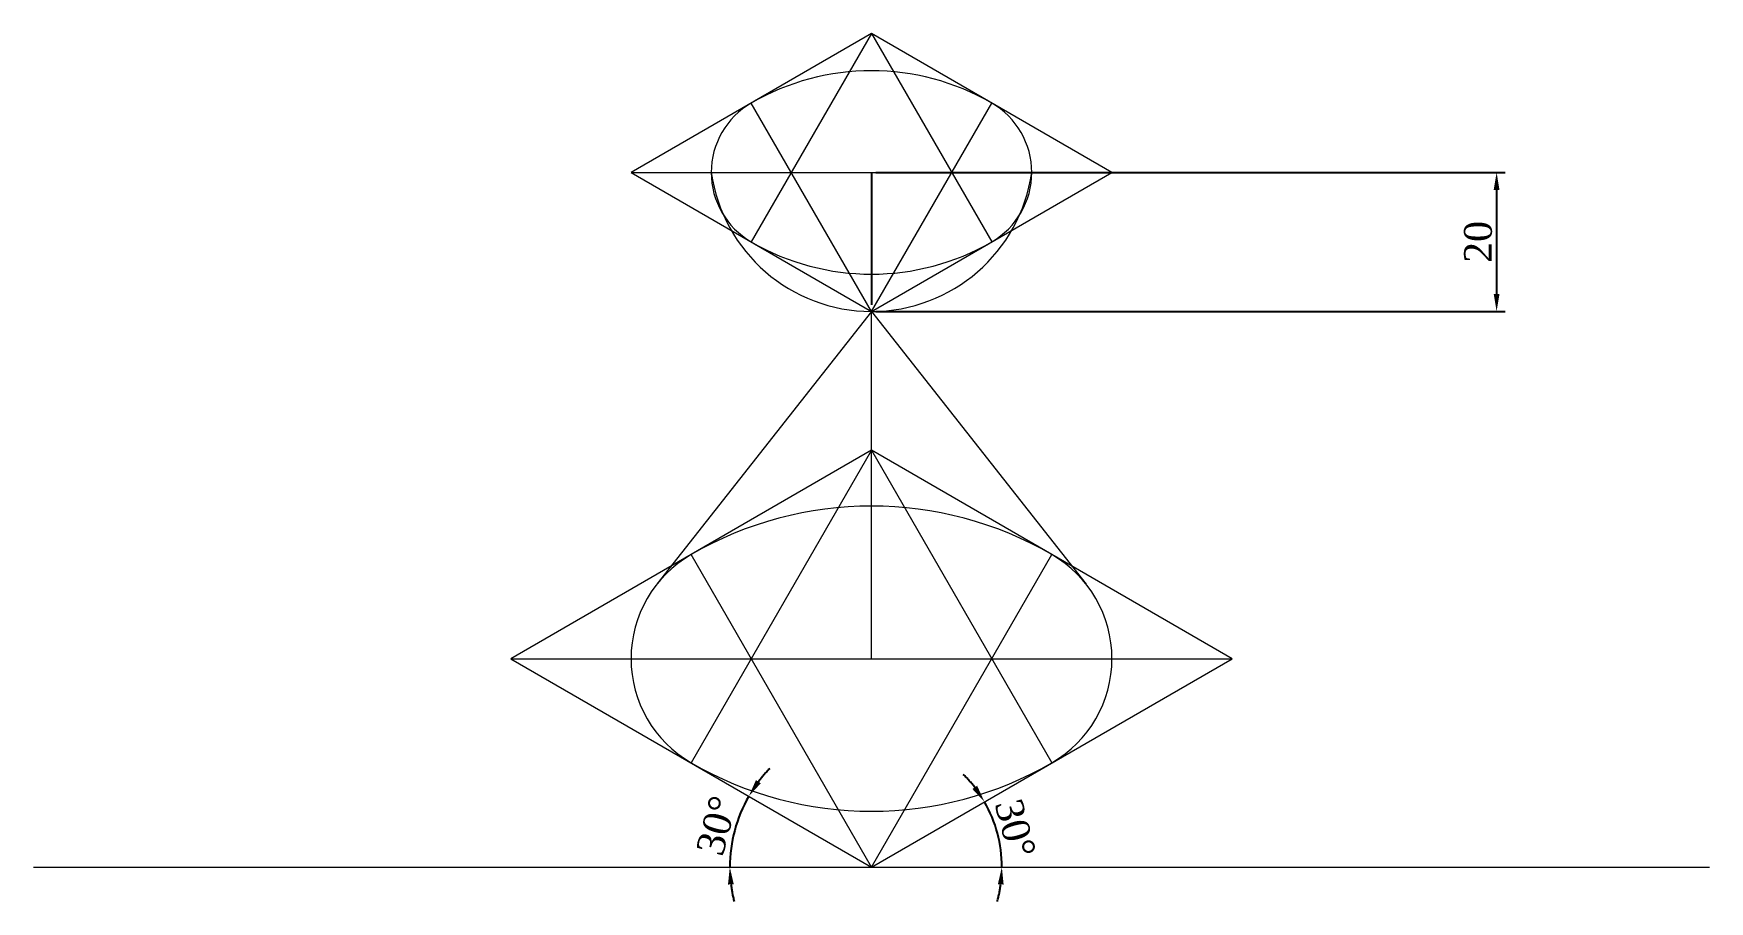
# Paper-space layout 'Layout9' of a CAD drawing. Header units: millimetres. Extents: x 20 to 262, y 57 to 182.
import ezdxf

# ---------------------------------------------------------------- set-up
doc = ezdxf.new("R2010")
doc.units = ezdxf.units.MM
doc.linetypes.add('CENTER2', pattern=[28.575, 19.05, -3.175, 3.175, -3.175])
doc.layers.add('center point', color=7, linetype='CENTER2')
doc.layers.add('PROJECTION LINE', color=250, linetype='Continuous', lineweight=5)
doc.styles.get("Standard").update_dxf_attribs({"font": 'times.ttf', "height": 4})
doc.dimstyles.new('ISO-25', dxfattribs={"dimtxt": 4, "dimasz": 2.5, "dimexe": 1.25, "dimexo": 0.625, "dimtad": 1, "dimtoh": 1, "dimtxsty": 'Standard', "dimcen": 2.5, "dimadec": 0, "dimazin": 0, "dimtfac": 1, "dimtmove": 0, "dimatfit": 3, "dimfxl": 1, "dimarcsym": 0})

# ---------------------------------------------------------------- blocks, each defined once
blk = doc.blocks.new('*D41')
at = {"layer": 'Defpoints', "color": 0, "transparency": 16777216}
for p in [(140.89, 161.62), (140.89, 141.62), (230.95, 141.62)]:
    blk.add_point(p, dxfattribs=at)
at = {"layer": 'PROJECTION LINE', "color": 0, "lineweight": -2, "transparency": 16777216}
for p, q in [((141.51, 161.62), (232.2, 161.62)), ((230.95, 159.12), (230.95, 144.12)), ((141.51, 141.62), (232.2, 141.62))]:
    blk.add_line(p, q, dxfattribs=at)
at = {"layer": 'PROJECTION LINE', "color": 0, "transparency": 16777216}
for points in [[(230.53, 159.12), (231.36, 159.12), (230.95, 161.62)], [(230.53, 144.12), (231.36, 144.12), (230.95, 141.62)]]:
    blk.add_solid(points, dxfattribs=at)
at = {"layer": 'PROJECTION LINE', "color": 0, "transparency": 16777216, "insert": (228.29, 151.62), "char_height": 4, "attachment_point": 5, "rotation": 90}
blk.add_mtext('20', dxfattribs=at)
blk = doc.blocks.new('*D46')
at = {"layer": 'center point', "color": 0, "lineweight": -2, "transparency": 16777216}
for start, end in [(37.6304, 45.2609), (0, 30), (344.7391, 352.3696)]:
    blk.add_arc((140.89, 61.62), 18.79, start, end, dxfattribs=at)
at = {"layer": 'center point', "color": 0, "transparency": 16777216}
for points in [[(156.11, 73.32), (155.42, 72.86), (157.16, 71.01)], [(159.09, 59.15), (159.92, 59.1), (159.67, 61.62)]]:
    blk.add_solid(points, dxfattribs=at)
at = {"layer": 'Defpoints', "color": 0, "transparency": 16777216}
for p in [(192.85, 91.62), (159.39, 64.88), (20.16, 61.62), (140.89, 61.62), (261.62, 61.62)]:
    blk.add_point(p, dxfattribs=at)
at = {"layer": 'center point', "color": 0, "transparency": 16777216, "insert": (161.6, 67.17), "char_height": 4, "attachment_point": 5, "rotation": 285}
blk.add_mtext('30°', dxfattribs=at)
blk = doc.blocks.new('*D47')
at = {"layer": 'center point', "color": 0, "lineweight": -2, "transparency": 16777216}
for start, end in [(135.9565, 142.9782), (150, 180), (187.0218, 194.0435)]:
    blk.add_arc((140.89, 61.62), 20.41, start, end, dxfattribs=at)
at = {"layer": 'center point', "color": 0, "transparency": 16777216}
for points in [[(124.94, 73.68), (124.24, 74.14), (123.21, 71.83)], [(120.21, 59.1), (121.04, 59.15), (120.47, 61.62)]]:
    blk.add_solid(points, dxfattribs=at)
at = {"layer": 'Defpoints', "color": 0, "transparency": 16777216}
for p in [(88.93, 91.62), (121.71, 68.6), (20.16, 61.62), (140.89, 61.62), (261.62, 61.62)]:
    blk.add_point(p, dxfattribs=at)
at = {"layer": 'center point', "color": 0, "transparency": 16777216, "insert": (118.6, 67.59), "char_height": 4, "attachment_point": 5, "rotation": 75}
blk.add_mtext('30°', dxfattribs=at)

psp = doc.layouts.new('Layout9')

# ---------------------------------------------------------------- linework, layer by layer
at = {"layer": 'center point'}
for p, q in [((140.887, 161.621), (140.887, 141.621)), ((230.948, 141.621), (230.948, 141.621))]:
    psp.add_line(p, q, dxfattribs=at)
at = {"layer": 'PROJECTION LINE'}
for p, q in [((140.887, 181.621), (106.246, 161.621)), ((140.887, 181.621), (123.566, 151.621)), ((175.528, 161.621), (140.887, 181.621)), ((140.887, 181.621), (158.207, 151.621)), ((140.887, 141.621), (123.566, 171.621)), ((140.887, 141.621), (158.207, 171.621)), ((106.246, 161.621), (140.887, 141.621)), ((106.246, 161.621), (175.528, 161.621)), ((140.887, 141.621), (175.528, 161.621)), ((140.887, 141.621), (109.957, 102.335)), ((140.887, 91.621), (140.887, 141.621)), ((140.887, 141.621), (171.816, 102.335)), ((140.887, 141.621), (230.948, 141.621)), ((140.887, 121.621), (88.925, 91.621)), ((140.887, 121.621), (114.906, 76.621)), ((192.848, 91.621), (140.887, 121.621)), ((140.887, 121.621), (166.868, 76.621)), ((140.887, 61.621), (114.906, 106.621)), ((140.887, 61.621), (166.868, 106.621)), ((88.925, 91.621), (140.887, 61.621)), ((88.925, 91.621), (192.848, 91.621)), ((140.887, 61.621), (192.848, 91.621)), ((20.156, 61.621), (261.617, 61.621))]:
    psp.add_line(p, q, dxfattribs=at)
for centre, radius, start, end in [((140.887, 141.621), 34.641, 60, 120), ((129.34, 161.621), 11.547, 120, 240), ((152.434, 161.621), 11.547, 300, 60), ((140.887, 164.954), 23.333, 188.21321, 351.78679), ((140.887, 181.621), 34.641, 240, 300), ((140.887, 61.621), 51.962, 60, 120), ((123.566, 91.621), 17.321, 120, 240), ((158.207, 91.621), 17.321, 300, 60), ((140.887, 121.621), 51.962, 240, 300)]:
    psp.add_arc(centre, radius, start, end, dxfattribs=at)

# ---------------------------------------------------------------- dimensions: what is measured, and where the dimension line sits
at = {"layer": 'center point'}
for base, line2, picture, middle in [((159.387, 64.883), ((140.887, 61.621), (192.848, 91.621)), '*D46', (161.602, 67.172)), ((121.706, 68.602), ((88.925, 91.621), (140.887, 61.621)), '*D47', (118.601, 67.592))]:
    dim = psp.add_angular_dim_2l(base=base, line1=((20.156, 61.621), (261.617, 61.621)), line2=line2, dimstyle='ISO-25', dxfattribs=at)
    dim.commit()
    dim.dimension.update_dxf_attribs({"geometry": picture, "text_midpoint": middle})
at = {"layer": 'PROJECTION LINE'}
dim = psp.add_aligned_dim(p1=(140.887, 161.621), p2=(140.887, 141.621), distance=90.061, dimstyle='ISO-25', dxfattribs=at)
dim.commit()
dim.dimension.update_dxf_attribs({"geometry": '*D41', "text_midpoint": (228.288, 151.621)})

doc.saveas('drawing.dxf')
